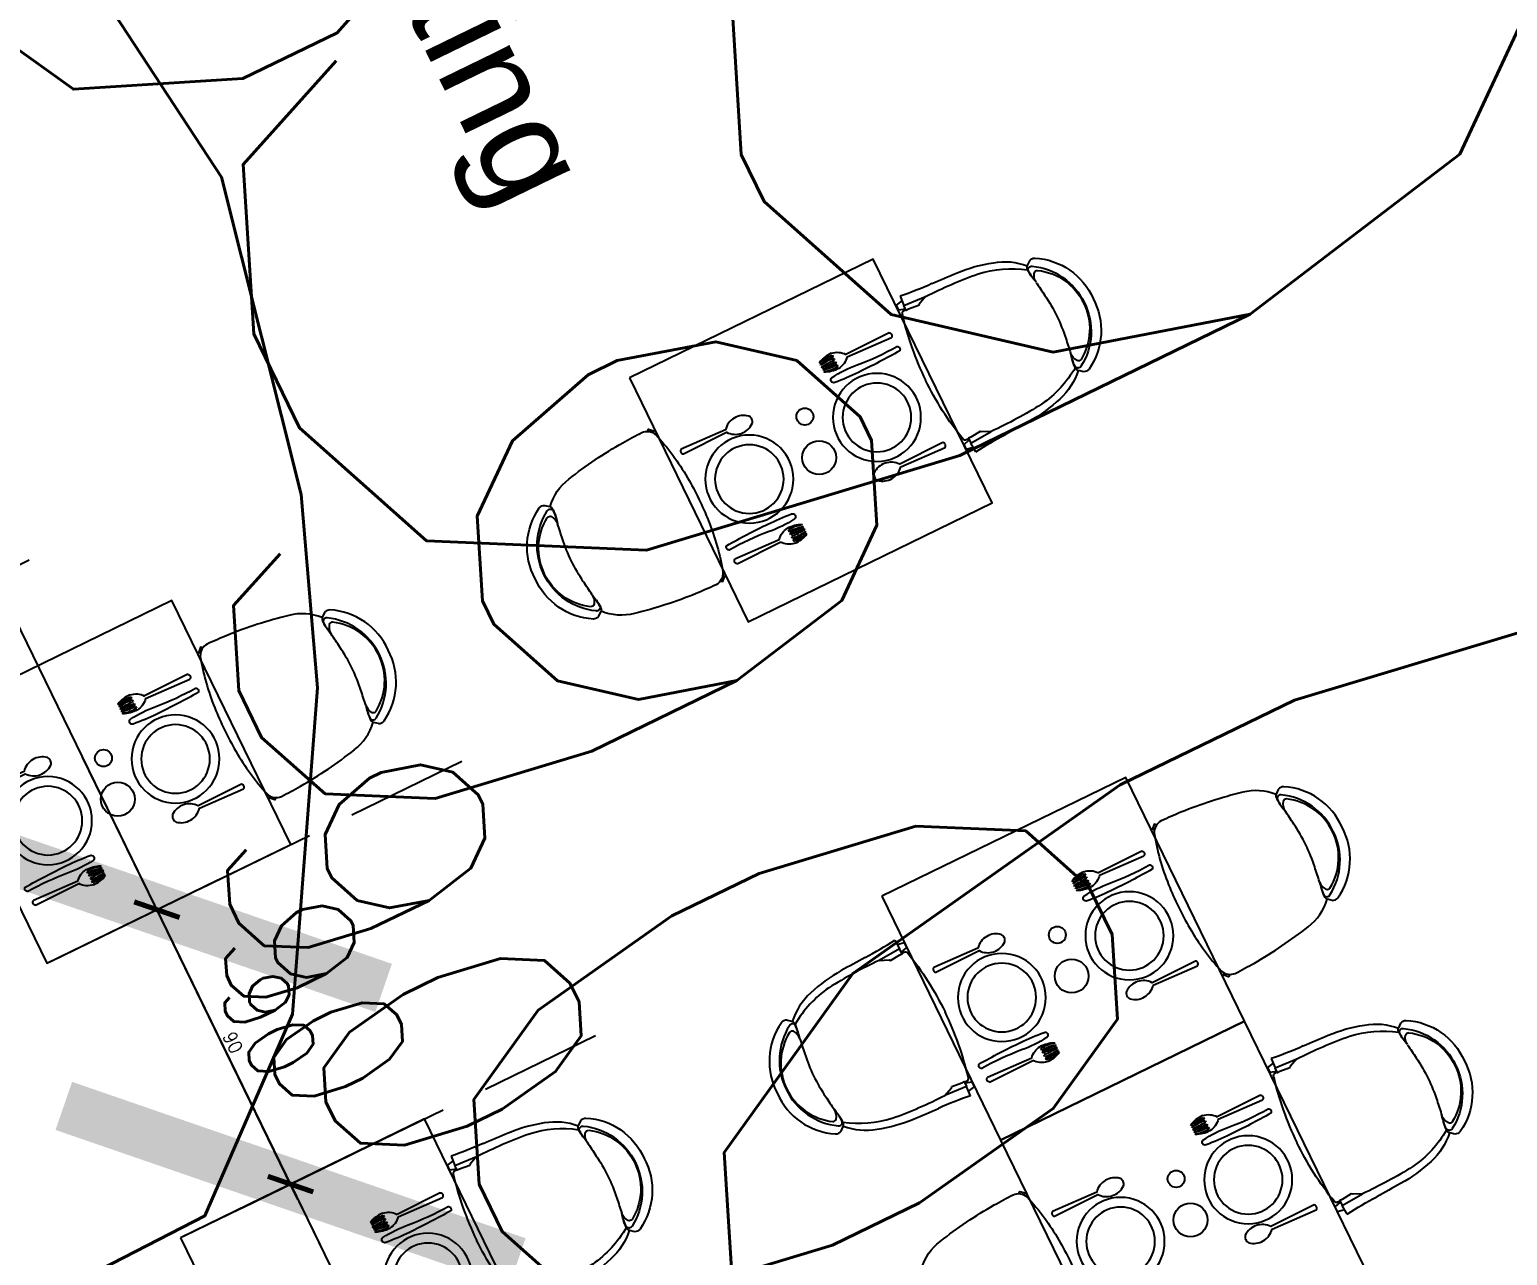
# Model space of a CAD drawing. Header units: millimetres. Extents: x 32582 to 41721, y -247935 to -234947.
# Drawn here: x 34596.9 to 35032.6, y -237676.2 to -237314.7 of the extents above; entities that cross this region are included whole.
import ezdxf

# ---------------------------------------------------------------- set-up
doc = ezdxf.new("R2010")
doc.units = ezdxf.units.MM
doc.header["$LTSCALE"] = 300
doc.header["$MEASUREMENT"] = 0
doc.linetypes.add('DASHDOT', pattern=[1, 0.5, -0.25, 0, -0.25])
doc.linetypes.add('DGN Style 4', pattern=[1.902655, 0.950733, -0.475367, 0.001188, -0.475367])
doc.layers.add('G-GRID_A', color=1, linetype='DGN Style 4', lineweight=0)
doc.layers.add('MINORTEXT', color=1, linetype='Continuous', lineweight=13)
for name, color, linetype in [('I-FURNITURE', 2, 'Continuous'), ('I-TXTDIM-GRID', 1, 'Continuous'), ('I-TXTDIM-GRID @ 1 (1)', 1, 'Continuous'), ('I-TXTDIM-GRID @ 1 (2)', 1, 'Continuous'), ('I-TXTDIM-GRID @ 10', 1, 'Continuous'), ('I-TXTDIM-GRID @ 100', 1, 'Continuous'), ('I-TXTDIM-GRID @ 20', 1, 'Continuous'), ('I-TXTDIM-GRID @ 5', 1, 'Continuous'), ('I-TXTDIM-GRID @ 50', 1, 'Continuous'), ('Szechuan Plan final plan$0$I-FURN', 1, 'Continuous')]:
    doc.layers.add(name, color=color, linetype=linetype)
doc.layers.add('LEASE LINE', color=7, linetype='DGN Style 4', lineweight=30, true_color=0xf60929)
doc.styles.add('HDI-ROMANS', font='romans.shx', dxfattribs={"width": 0.9})
doc.styles.add('MINORTEXT', font='arial.ttf', dxfattribs={"height": 0.36})
doc.dimstyles.new('HDI-DIM', dxfattribs={"dimscale": 100, "dimtxt": 2, "dimasz": 1, "dimexe": 1, "dimexo": 1, "dimgap": 1, "dimtad": 1, "dimdec": 0, "dimrnd": 5, "dimzin": 0, "dimdsep": 46, "dimtxsty": 'HDI-ROMANS', "dimblk": 'ARCHTICK', "dimcen": 1, "dimdle": 1, "dimclrd": 256, "dimclre": 256, "dimclrt": 7, "dimadec": 0, "dimazin": 0, "dimtfac": 1, "dimtdec": 0, "dimtix": 1, "dimtmove": 2, "dimatfit": 3, "dimfxl": 1, "dimtolj": 1, "dimtzin": 0, "dimlwd": -1, "dimlwe": -1, "dimarcsym": 0})

# ---------------------------------------------------------------- blocks, each defined once
blk = doc.blocks.new('_ArchTick')
at = {"color": 0, "linetype": 'ByBlock', "const_width": 0.15}
blk.add_lwpolyline([(-0.5, -0.5), (0.5, 0.5)], dxfattribs=at)
blk = doc.blocks.new('*D226')
at = {"layer": 'Defpoints', "color": 0, "transparency": 16777216}
for p in [(34422.48, -237682.3, -0.01), (34443.82, -237680.48, -0.01), (34432.67, -237802.31)]:
    blk.add_point(p, dxfattribs=at)
at = {"layer": 'I-TXTDIM-GRID', "linetype": 'DASHDOT', "transparency": 16777216}
for p, q in [((34430.94, -237781.94), (34441.13, -237901.95)), ((34452.28, -237780.13), (34462.47, -237900.14))]:
    blk.add_line(p, q, dxfattribs=at)
at = {"layer": 'I-TXTDIM-GRID', "transparency": 16777216}
for p, q in [((34454.01, -237800.49), (34553.65, -237792.04)), ((34454.01, -237800.49), (34432.67, -237802.31)), ((34432.67, -237802.31), (34333.03, -237810.77))]:
    blk.add_line(p, q, dxfattribs=at)
at = {"layer": 'I-TXTDIM-GRID', "transparency": 16777216, "xscale": 100, "yscale": 100, "zscale": 100}
for p, rotation in [((34454.01, -237800.49), 184.852746064015), ((34432.67, -237802.31), 4.852746064015021)]:
    blk.add_blockref('_ArchTick', p, dxfattribs=dict(at, rotation=rotation))
at = {"layer": 'I-TXTDIM-GRID', "color": 7, "transparency": 16777216, "insert": (34417.96, -237502.48), "char_height": 400, "attachment_point": 5, "rotation": 4.8527, "style": 'HDI-ROMANS'}
blk.add_mtext('\\A1;20', dxfattribs=at)
blk = doc.blocks.new('Szechuan Plan final plan$0$A$C6E7559BB')
at = {"layer": 'Szechuan Plan final plan$0$I-FURN'}
for p, q in [((-244.3, 90.6), (-242.3, 90.6)), ((-237, 90.6), (-234.6, 90.6)), ((-228.3, 90.6), (-225.2, 90.6)), ((-218.8, 90.6), (-216.4, 90.6)), ((-211.1, 90.6), (-209.1, 90.6)), ((-247.7, 42.1), (-241.1, 42.1)), ((-235.4, 42.1), (-230.2, 42.1)), ((-231.5, -157.9), (-229.9, 0.5)), ((-223.3, 42.1), (-218, 42.1)), ((-221.3, 0.7), (-214.6, -157.4)), ((-212.3, 42.1), (-205.8, 42.1))]:
    blk.add_line(p, q, dxfattribs=at)
for points in [[(-254.3, 42.1, -0.127139), (-244.3, 90.6, -5.704288)], [(-242.3, 90.6, 0.108023), (-247.7, 42.1, 0.108023)], [(-241.1, 42.1, -0.087751), (-237, 90.6)], [(-235.4, 42.1, -0.082168), (-234.6, 90.6)], [(-228.3, 90.6, 0.020221), (-230.2, 42.1, 0.036122)], [(-225.2, 90.6, -0.020221), (-223.3, 42.1, -0.036122)], [(-218, 42.1, 0.082168), (-218.8, 90.6)], [(-212.3, 42.1, 0.087751), (-216.4, 90.6)], [(-211.1, 90.6, -0.108023), (-205.8, 42.1, -0.108023)], [(-199.2, 42.1, 0.127139), (-209.1, 90.6, 5.704288)], [(-163.1, -162.7, 0.01574), (-159, -10, 0.021051), (-163.2, 74, 0.836419), (-182.2, 75.6, 0.057149), (-182.8, -17.5, -0.037914), (-180, -161, 0.573135), (-163.1, -162.7, -0.221551)]]:
    blk.add_lwpolyline(points, format="xyb", dxfattribs=at)
blk.add_lwpolyline([(177.8, -162.6, -0.278334), (169.2, -157.9), (170.8, 0.5, -0.425938), (159.4, 88.4, -0.191265), (172.8, 93.4, -0.191265), (186.3, 89.1, -0.425938), (179.4, 0.7), (186.1, -157.4, -0.278334)], format="xyb", close=True, dxfattribs=at)
for radius in [144.3, 112.5]:
    blk.add_circle((0, 0), radius, dxfattribs=at)
for centre, radius, start, end in [((-193.3, 49.9), 61.5, 187.3736, 233.5156), ((-260.3, 48.3), 61.5, 309.3546, 354.2009), ((-223.3, -153.1), 9.45, 210.1825, 272.3973), ((-223, -153.1), 9.45, 270.4729, 332.6877)]:
    blk.add_arc(centre, radius, start, end, dxfattribs=at)
blk = doc.blocks.new('*D233')
at = {"layer": 'Defpoints', "color": 0, "transparency": 16777216}
for p in [(34634.39, -237574.2), (34601.92, -237590.01, 0), (34641.33, -237670.93, 0)]:
    blk.add_point(p, dxfattribs=at)
at = {"layer": 'I-TXTDIM-GRID', "transparency": 16777216}
for p, q in [((34634.39, -237574.2), (34612.5, -237529.25)), ((34673.8, -237655.12), (34634.39, -237574.2)), ((34673.8, -237655.12), (34695.69, -237700.07))]:
    blk.add_line(p, q, dxfattribs=at)
at = {"layer": 'I-TXTDIM-GRID', "linetype": 'DASHDOT', "transparency": 16777216}
for p, q in [((34646.88, -237568.12), (34679.34, -237552.31)), ((34686.28, -237649.04), (34718.75, -237633.23))]:
    blk.add_line(p, q, dxfattribs=at)
at = {"layer": 'I-TXTDIM-GRID', "transparency": 16777216, "xscale": 50, "yscale": 50, "zscale": 50}
for p, rotation in [((34634.39, -237574.2), 295.9660409952203), ((34673.8, -237655.12), 115.9660409952203)]:
    blk.add_blockref('_ArchTick', p, dxfattribs=dict(at, rotation=rotation))
at = {"layer": 'I-TXTDIM-GRID', "color": 7, "transparency": 16777216, "insert": (34788.95, -237548.98), "char_height": 200, "attachment_point": 5, "rotation": 295.966, "style": 'HDI-ROMANS'}
blk.add_mtext('\\A1;90', dxfattribs=at)
blk = doc.blocks.new('*D234')
at = {"layer": 'Defpoints', "color": 0, "transparency": 16777216}
for p in [(34634.39, -237574.2), (34601.92, -237590.01, 0), (34641.33, -237670.93, 0)]:
    blk.add_point(p, dxfattribs=at)
at = {"layer": 'I-TXTDIM-GRID', "transparency": 16777216}
for p, q in [((34634.39, -237574.2), (34590.61, -237484.3)), ((34673.8, -237655.12), (34634.39, -237574.2)), ((34673.8, -237655.12), (34717.58, -237745.02))]:
    blk.add_line(p, q, dxfattribs=at)
at = {"layer": 'I-TXTDIM-GRID', "linetype": 'DASHDOT', "transparency": 16777216}
for p, q in [((34691.83, -237546.23), (34724.3, -237530.42)), ((34731.24, -237627.15), (34763.7, -237611.33))]:
    blk.add_line(p, q, dxfattribs=at)
at = {"layer": 'I-TXTDIM-GRID', "transparency": 16777216, "xscale": 100, "yscale": 100, "zscale": 100}
for p, rotation in [((34634.39, -237574.2), 295.9660409952203), ((34673.8, -237655.12), 115.9660409952203)]:
    blk.add_blockref('_ArchTick', p, dxfattribs=dict(at, rotation=rotation))
at = {"layer": 'I-TXTDIM-GRID', "color": 7, "transparency": 16777216, "insert": (34923.81, -237483.31), "char_height": 400, "attachment_point": 5, "rotation": 295.966, "style": 'HDI-ROMANS'}
blk.add_mtext('\\A1;90', dxfattribs=at)
blk = doc.blocks.new('*D235')
at = {"layer": 'Defpoints', "color": 0, "transparency": 16777216}
for p in [(34634.39, -237574.2), (34601.92, -237590.01, 0), (34641.33, -237670.93, 0)]:
    blk.add_point(p, dxfattribs=at)
at = {"layer": 'I-TXTDIM-GRID', "transparency": 16777216}
for p, q in [((34634.39, -237574.2), (34625.63, -237556.22)), ((34673.8, -237655.12), (34634.39, -237574.2)), ((34673.8, -237655.12), (34682.55, -237673.1))]:
    blk.add_line(p, q, dxfattribs=at)
at = {"layer": 'I-TXTDIM-GRID', "linetype": 'DASHDOT', "transparency": 16777216}
for p, q in [((34619.91, -237581.26), (34652.37, -237565.45)), ((34659.31, -237662.17), (34691.78, -237646.36))]:
    blk.add_line(p, q, dxfattribs=at)
at = {"layer": 'I-TXTDIM-GRID', "transparency": 16777216, "xscale": 20, "yscale": 20, "zscale": 20}
for p, rotation in [((34634.39, -237574.2), 295.9660409952203), ((34673.8, -237655.12), 115.9660409952203)]:
    blk.add_blockref('_ArchTick', p, dxfattribs=dict(at, rotation=rotation))
at = {"layer": 'I-TXTDIM-GRID', "color": 7, "transparency": 16777216, "insert": (34708.04, -237588.39), "char_height": 80, "attachment_point": 5, "rotation": 295.966, "style": 'HDI-ROMANS'}
blk.add_mtext('\\A1;90', dxfattribs=at)
blk = doc.blocks.new('*D236')
at = {"layer": 'Defpoints', "color": 0, "transparency": 16777216}
for p in [(34634.39, -237574.2), (34601.92, -237590.01, 0), (34641.33, -237670.93, 0)]:
    blk.add_point(p, dxfattribs=at)
at = {"layer": 'I-TXTDIM-GRID', "linetype": 'DASHDOT', "transparency": 16777216}
for p, q in [((34602.82, -237589.58), (34635.29, -237573.77)), ((34642.23, -237670.49), (34674.7, -237654.68))]:
    blk.add_line(p, q, dxfattribs=at)
at = {"layer": 'I-TXTDIM-GRID', "transparency": 16777216}
blk.add_line((34674.23, -237656.02), (34633.95, -237573.3), dxfattribs=at)
for p, rotation in [((34634.39, -237574.2), 115.9660409952203), ((34673.8, -237655.12), 295.9660409952203)]:
    blk.add_blockref('_ArchTick', p, dxfattribs=dict(at, rotation=rotation))
at = {"layer": 'I-TXTDIM-GRID', "color": 7, "transparency": 16777216, "insert": (34656.79, -237613.35), "char_height": 4, "attachment_point": 5, "rotation": 295.966, "style": 'HDI-ROMANS'}
blk.add_mtext('\\A1;90', dxfattribs=at)
blk = doc.blocks.new('*D237')
at = {"layer": 'Defpoints', "color": 0, "transparency": 16777216}
for p in [(34634.39, -237574.2), (34601.92, -237590.01, 0), (34641.33, -237670.93, 0)]:
    blk.add_point(p, dxfattribs=at)
at = {"layer": 'I-TXTDIM-GRID', "transparency": 16777216}
blk.add_line((34678.17, -237664.11), (34630.01, -237565.21), dxfattribs=at)
at = {"layer": 'I-TXTDIM-GRID', "linetype": 'DASHDOT', "transparency": 16777216}
for p, q in [((34610.92, -237585.64), (34643.38, -237569.82)), ((34650.32, -237666.55), (34682.79, -237650.74))]:
    blk.add_line(p, q, dxfattribs=at)
at = {"layer": 'I-TXTDIM-GRID', "transparency": 16777216, "xscale": 10, "yscale": 10, "zscale": 10}
for p, rotation in [((34634.39, -237574.2), 115.9660409952203), ((34673.8, -237655.12), 295.9660409952203)]:
    blk.add_blockref('_ArchTick', p, dxfattribs=dict(at, rotation=rotation))
at = {"layer": 'I-TXTDIM-GRID', "color": 7, "transparency": 16777216, "insert": (34681.06, -237601.53), "char_height": 40, "attachment_point": 5, "rotation": 295.966, "style": 'HDI-ROMANS'}
blk.add_mtext('\\A1;90', dxfattribs=at)
blk = doc.blocks.new('*D238')
at = {"layer": 'Defpoints', "color": 0, "transparency": 16777216}
for p in [(34634.39, -237574.2), (34601.92, -237590.01, 0), (34641.33, -237670.93, 0)]:
    blk.add_point(p, dxfattribs=at)
at = {"layer": 'I-TXTDIM-GRID', "transparency": 16777216}
blk.add_line((34675.99, -237659.61), (34632.2, -237569.71), dxfattribs=at)
at = {"layer": 'I-TXTDIM-GRID', "linetype": 'DASHDOT', "transparency": 16777216}
for p, q in [((34606.42, -237587.82), (34638.89, -237572.01)), ((34645.83, -237668.74), (34678.29, -237652.93))]:
    blk.add_line(p, q, dxfattribs=at)
at = {"layer": 'I-TXTDIM-GRID', "transparency": 16777216, "xscale": 5, "yscale": 5, "zscale": 5}
for p, rotation in [((34634.39, -237574.2), 115.9660409952203), ((34673.8, -237655.12), 295.9660409952203)]:
    blk.add_blockref('_ArchTick', p, dxfattribs=dict(at, rotation=rotation))
at = {"layer": 'I-TXTDIM-GRID', "color": 7, "transparency": 16777216, "insert": (34667.58, -237608.09), "char_height": 20, "attachment_point": 5, "rotation": 295.966, "style": 'HDI-ROMANS'}
blk.add_mtext('\\A1;90', dxfattribs=at)
blk = doc.blocks.new('*D239')
at = {"layer": 'Defpoints', "color": 0, "transparency": 16777216}
for p in [(34634.39, -237574.2), (34601.92, -237590.01, 0), (34641.33, -237670.93, 0)]:
    blk.add_point(p, dxfattribs=at)
at = {"layer": 'I-TXTDIM-GRID', "linetype": 'DASHDOT', "transparency": 16777216}
for p, q in [((34602.82, -237589.58), (34635.29, -237573.77)), ((34642.23, -237670.49), (34674.7, -237654.68))]:
    blk.add_line(p, q, dxfattribs=at)
at = {"layer": 'I-TXTDIM-GRID', "transparency": 16777216}
blk.add_line((34674.23, -237656.02), (34633.95, -237573.3), dxfattribs=at)
for p, rotation in [((34634.39, -237574.2), 115.9660409952203), ((34673.8, -237655.12), 295.9660409952203)]:
    blk.add_blockref('_ArchTick', p, dxfattribs=dict(at, rotation=rotation))
at = {"layer": 'I-TXTDIM-GRID', "color": 7, "transparency": 16777216, "insert": (34656.79, -237613.35), "char_height": 4, "attachment_point": 5, "rotation": 295.966, "style": 'HDI-ROMANS'}
blk.add_mtext('\\A1;90', dxfattribs=at)
blk = doc.blocks.new('*D242')
at = {"layer": 'Defpoints', "color": 0, "transparency": 16777216}
for p in [(34537.14, -237576.99, 0), (34373.1, -237580), (34403, -237641.38, 0)]:
    blk.add_point(p, dxfattribs=at)
at = {"layer": 'I-TXTDIM-GRID', "linetype": 'DASHDOT', "transparency": 16777216}
for p, q in [((34493.35, -237487.09), (34463.09, -237424.94)), ((34359.21, -237551.48), (34329.32, -237490.09))]:
    blk.add_line(p, q, dxfattribs=at)
at = {"layer": 'I-TXTDIM-GRID', "transparency": 16777216}
for p, q in [((34506.87, -237514.85), (34596.78, -237471.07)), ((34506.87, -237514.85), (34373.1, -237580)), ((34373.1, -237580), (34283.2, -237623.78))]:
    blk.add_line(p, q, dxfattribs=at)
at = {"layer": 'I-TXTDIM-GRID', "transparency": 16777216, "xscale": 100, "yscale": 100, "zscale": 100}
for p, rotation in [((34506.87, -237514.85), 205.9660409952203), ((34373.1, -237580), 25.96604099522032)]:
    blk.add_blockref('_ArchTick', p, dxfattribs=dict(at, rotation=rotation))
at = {"layer": 'I-TXTDIM-GRID', "color": 7, "transparency": 16777216, "insert": (34308.64, -237277.71), "char_height": 400, "attachment_point": 5, "rotation": 25.966, "style": 'HDI-ROMANS'}
blk.add_mtext('\\A1;600', dxfattribs=at)
blk = doc.blocks.new('A$C2F5B72BF')
at = {"layer": 'I-FURNITURE', "color": 1}
for p, q in [((120.5, 432, 4935.8), (131.8, 422.8, 4935.8)), ((120.5, 68.3, 4935.8), (131.8, 77.5, 4935.8))]:
    blk.add_line(p, q, dxfattribs=at)
at = {"layer": 'I-FURNITURE', "color": 1, "elevation": 4935.8}
for points in [[(488, 495.6), (493.8, 500.3), (504.7, 489.7), (500.9, 484.9)], [(488, 4.6), (493.8, 0), (504.7, 10.6), (500.9, 15.4)]]:
    blk.add_lwpolyline(points, dxfattribs=at)
at = {"layer": 'I-FURNITURE', "color": 1}
for centre, radius, start, end in [((498.8, -827.1, 4935.8), 1327.7, 93.9233, 102.1987), ((581.4, -2895.6, 4935.8), 3397.5, 91.8502, 92.926), ((469.6, 460.7, 4935.8), 39.5, 23.2352, 86.9116), ((248.8, 317.9, 4935.8), 155.7, 101.2893, 138.1978), ((-190.4, 269.3, 4935.8), 726.4, 4.0837, 16.5499), ((199.7, 257.9, 4935.8), 199.8, 119.2053, 182.2334), ((219.6, 251.8, 4935.8), 190.8, 121.5731, 180.4865), ((203.1, 251, 4935.8), 172.1, 122.4507, 180.2799), ((111, 414.5, 4935.8), 19.9, 61.5968, 116.3596), ((115.5, 387.3, 4935.8), 10.1, 43.3648, 118.0979), ((125.7, 406.2, 4935.8), 10.1, 3.3248, 126.1048), ((91.7, 371, 4935.8), 38.9, 353.2323, 36.7924), ((-34.7, 409.1, 4935.8), 170.4, 345.4879, 359.2069), ((118.4, 410.3, 4935.8), 18.3, 357.4371, 42.9822), ((-13, 413, 4935.8), 149.6, 349.2308, 358.6562), ((3201.5, -84, 4935.8), 3104, 171.6575, 172.5155), ((732.4, 241, 4935.8), 613.7, 172.571, 179.1493), ((-353.8, 256.9, 4935.8), 890.3, 359.5641, 4.1325), ((199.7, 242.4, 4935.8), 199.8, 177.7666, 240.7947), ((219.6, 248.5, 4935.8), 190.8, 179.5135, 238.4269), ((203.1, 249.3, 4935.8), 172.1, 179.7201, 237.5493), ((732.4, 259.3, 4935.8), 613.7, 180.8507, 187.429), ((-353.8, 243.4, 4935.8), 890.3, 355.8675, 0.4359), ((3201.5, 584.2, 4935.8), 3104, 187.4845, 188.3425), ((-190.4, 230.9, 4935.8), 726.4, 343.4501, 355.9163), ((91.7, 129.3, 4935.8), 38.9, 323.2076, 6.7677), ((-34.7, 91.2, 4935.8), 170.4, 0.7931, 14.5121), ((115.5, 113, 4935.8), 10.1, 241.9021, 316.6352), ((125.7, 94.1, 4935.8), 10.1, 233.8952, 356.6752), ((118.4, 90, 4935.8), 18.3, 317.0178, 2.5629), ((-13, 87.3, 4935.8), 149.6, 1.3438, 10.7692), ((111, 85.8, 4935.8), 19.9, 243.6404, 298.4032), ((248.8, 182.4, 4935.8), 155.7, 221.8022, 258.7107), ((498.8, 1327.4, 4935.8), 1327.7, 257.8013, 266.0767), ((581.4, 3395.9, 4935.8), 3397.5, 267.074, 268.1498), ((469.6, 39.6, 4935.8), 39.5, 273.0884, 336.7648)]:
    blk.add_arc(centre, radius, start, end, dxfattribs=at)
blk = doc.blocks.new('A$C2D581D8F')
at = {"layer": 'I-FURNITURE', "color": 1}
for p, q in [((429.3, 436.9, 4935.8), (418, 427.6, 4935.8)), ((429.3, 73.1, 4935.8), (418, 82.3, 4935.8))]:
    blk.add_line(p, q, dxfattribs=at)
at = {"layer": 'I-FURNITURE', "color": 1, "elevation": 4935.8}
for points in [[(40, 495.2), (19, 491.4), (19, 475.8), (39, 469.8)], [(108, 476.3), (81, 464.6), (78.3, 461.7), (46.6, 464.6), (38.9, 464.7), (39.1, 480.4)], [(40.8, 510), (39.1, 480.4), (108, 476.3)], [(108, 33.7), (81, 45.4), (78.3, 48.3), (46.6, 45.4), (38.9, 45.3), (39.1, 29.6)], [(40, 14.8), (19, 18.6), (19, 34.2), (39, 40.2)], [(40.8, 0), (39.1, 29.6), (108, 33.7)]]:
    blk.add_lwpolyline(points, dxfattribs=at)
for points in [[(39, 466.4), (30.9, 466.2, 0.340335), (23.4, 460.6, 0.05597), (0, 255, -0.183171)], [(39, 43.6), (30.9, 43.7, -0.340335), (23.4, 49.4, -0.05597), (0, 255, 0.183171)]]:
    blk.add_lwpolyline(points, format="xyb", dxfattribs=at)
at = {"layer": 'I-FURNITURE', "color": 1}
for centre, radius, start, end in [((177.1, 1637.7, 4935.8), 1135.9, 263.1108, 268.2217), ((-46.8, -4073.8, 4935.8), 4580, 86.6352, 87.6399), ((199.3, 60.4, 4935.8), 438.5, 72.4558, 87.0328), ((133.1, -864, 4935.8), 1340.5, 83.8391, 91.073), ((225.4, 135.7, 4935.8), 337, 56.1438, 81.2053), ((279.1, 295.6, 4935.8), 190.3, 43.4899, 73.9963), ((438.8, 419.3, 4935.8), 19.9, 63.6404, 118.4032), ((350.1, 262.8, 4935.8), 199.8, 357.7666, 60.7947), ((431.4, 415.2, 4935.8), 18.3, 137.0178, 182.5629), ((562.7, 417.9, 4935.8), 149.6, 181.3438, 190.7692), ((424.1, 411, 4935.8), 10.1, 53.8952, 176.6752), ((584.5, 414, 4935.8), 170.4, 180.7931, 194.5121), ((458.1, 375.8, 4935.8), 38.9, 143.2076, 186.7677), ((434.3, 392.2, 4935.8), 10.1, 61.9021, 136.6352), ((330.2, 256.6, 4935.8), 190.8, 359.5135, 58.4269), ((346.7, 255.8, 4935.8), 172.1, 359.7201, 57.5493), ((-2651.7, -79.1, 4935.8), 3104, 7.4845, 8.3425), ((-182.6, 245.9, 4935.8), 613.7, 0.8507, 7.429), ((-182.6, 264.1, 4935.8), 613.7, 352.571, 359.1493), ((330.2, 253.4, 4935.8), 190.8, 301.5731, 0.4865), ((346.7, 254.2, 4935.8), 172.1, 302.4507, 0.2799), ((350.1, 247.2, 4935.8), 199.8, 299.2053, 2.2334), ((-2651.7, 589.1, 4935.8), 3104, 351.6575, 352.5155), ((584.5, 96, 4935.8), 170.4, 165.4879, 179.2069), ((458.1, 134.1, 4935.8), 38.9, 173.2323, 216.7924), ((225.4, 374.2, 4935.8), 337, 278.7947, 303.8562), ((562.7, 92.1, 4935.8), 149.6, 169.2308, 178.6562), ((431.4, 94.8, 4935.8), 18.3, 177.4371, 222.9822), ((424.1, 99, 4935.8), 10.1, 183.3248, 306.1048), ((434.3, 117.8, 4935.8), 10.1, 223.3648, 298.0979), ((279.1, 214.4, 4935.8), 190.3, 286.0037, 316.5101), ((438.8, 90.7, 4935.8), 19.9, 241.5968, 296.3596), ((177.1, -1127.7, 4935.8), 1135.9, 91.7783, 96.8892), ((133.1, 1374, 4935.8), 1340.5, 268.927, 276.1609), ((-46.8, 4583.8, 4935.8), 4580, 272.3601, 273.3648), ((199.3, 449.6, 4935.8), 438.5, 272.9672, 287.5442)]:
    blk.add_arc(centre, radius, start, end, dxfattribs=at)
blk = doc.blocks.new('*U272')
at = {"layer": 'I-TXTDIM-GRID @ 100'}
dim = blk.add_aligned_dim(p1=(34443.82, -237680.48, -0.01), p2=(34422.48, -237682.3, -0.01), distance=120.44, dimstyle='HDI-DIM', override={"dimscale": 100, "dimtxt": 4, "dimtix": 1, "dimtofl": 1, "dimtmove": 2, "dimatfit": 3}, dxfattribs=at)
dim.commit()
dim.dimension.update_dxf_attribs({"geometry": '*D226', "text_midpoint": (34417.96, -237502.48)})
blk = doc.blocks.new('*U273')
at = {"layer": 'I-TXTDIM-GRID @ 1 (1)'}
dim = blk.add_linear_dim(base=(34634.39, -237574.2), p1=(34641.33, -237670.93, 0), p2=(34601.92, -237590.01, 0), angle=295.966, dimstyle='HDI-DIM', override={"dimscale": 1, "dimtxt": 4, "dimtix": 1, "dimtofl": 1, "dimtmove": 2, "dimatfit": 3}, dxfattribs=at)
dim.commit()
dim.dimension.update_dxf_attribs({"geometry": '*D236', "text_midpoint": (34656.79, -237613.35)})
at = {"layer": 'I-TXTDIM-GRID @ 1 (2)'}
dim = blk.add_linear_dim(base=(34634.39, -237574.2), p1=(34641.33, -237670.93, 0), p2=(34601.92, -237590.01, 0), angle=295.966, dimstyle='HDI-DIM', override={"dimscale": 1, "dimtxt": 4, "dimtix": 1, "dimtofl": 1, "dimtmove": 2, "dimatfit": 3}, dxfattribs=at)
dim.commit()
dim.dimension.update_dxf_attribs({"geometry": '*D239', "text_midpoint": (34656.79, -237613.35)})
at = {"layer": 'I-TXTDIM-GRID @ 10'}
dim = blk.add_linear_dim(base=(34634.39, -237574.2), p1=(34641.33, -237670.93, 0), p2=(34601.92, -237590.01, 0), angle=295.966, dimstyle='HDI-DIM', override={"dimscale": 10, "dimtxt": 4, "dimtix": 1, "dimtofl": 1, "dimtmove": 2, "dimatfit": 3}, dxfattribs=at)
dim.commit()
dim.dimension.update_dxf_attribs({"geometry": '*D237', "text_midpoint": (34681.06, -237601.53)})
at = {"layer": 'I-TXTDIM-GRID @ 100'}
dim = blk.add_linear_dim(base=(34634.39, -237574.2), p1=(34641.33, -237670.93, 0), p2=(34601.92, -237590.01, 0), angle=295.966, dimstyle='HDI-DIM', override={"dimscale": 100, "dimtxt": 4, "dimtix": 1, "dimtofl": 1, "dimtmove": 2, "dimatfit": 3}, dxfattribs=at)
dim.commit()
dim.dimension.update_dxf_attribs({"geometry": '*D234', "text_midpoint": (34923.81, -237483.31)})
at = {"layer": 'I-TXTDIM-GRID @ 20'}
dim = blk.add_linear_dim(base=(34634.39, -237574.2), p1=(34641.33, -237670.93, 0), p2=(34601.92, -237590.01, 0), angle=295.966, dimstyle='HDI-DIM', override={"dimscale": 20, "dimtxt": 4, "dimtix": 1, "dimtofl": 1, "dimtmove": 2, "dimatfit": 3}, dxfattribs=at)
dim.commit()
dim.dimension.update_dxf_attribs({"geometry": '*D235', "text_midpoint": (34708.04, -237588.39)})
at = {"layer": 'I-TXTDIM-GRID @ 5'}
dim = blk.add_linear_dim(base=(34634.39, -237574.2), p1=(34641.33, -237670.93, 0), p2=(34601.92, -237590.01, 0), angle=295.966, dimstyle='HDI-DIM', override={"dimscale": 5, "dimtxt": 4, "dimtix": 1, "dimtofl": 1, "dimtmove": 2, "dimatfit": 3}, dxfattribs=at)
dim.commit()
dim.dimension.update_dxf_attribs({"geometry": '*D238', "text_midpoint": (34667.58, -237608.09)})
at = {"layer": 'I-TXTDIM-GRID @ 50'}
dim = blk.add_linear_dim(base=(34634.39, -237574.2), p1=(34641.33, -237670.93, 0), p2=(34601.92, -237590.01, 0), angle=295.966, dimstyle='HDI-DIM', override={"dimscale": 50, "dimtxt": 4, "dimtix": 1, "dimtofl": 1, "dimtmove": 2, "dimatfit": 3}, dxfattribs=at)
dim.commit()
dim.dimension.update_dxf_attribs({"geometry": '*D233', "text_midpoint": (34788.95, -237548.98)})
blk = doc.blocks.new('*U274')
at = {"layer": 'I-TXTDIM-GRID @ 100'}
dim = blk.add_linear_dim(base=(34373.1, -237580), p1=(34537.14, -237576.99, 0), p2=(34403, -237641.38, 0), angle=205.966, text='600', dimstyle='HDI-DIM', override={"dimscale": 100, "dimtxt": 4, "dimtix": 1, "dimtofl": 1, "dimtmove": 2, "dimatfit": 3}, dxfattribs=at)
dim.commit()
dim.dimension.update_dxf_attribs({"geometry": '*D242', "text_midpoint": (34308.64, -237277.71)})

msp = doc.modelspace()

# ---------------------------------------------------------------- linework, layer by layer
at = {"layer": 'G-GRID_A'}
msp.add_arc((36396.63, -242207.46), 5341, 84.38848, 123.13815, dxfattribs=at)
at = {"layer": 'I-FURNITURE', "color": 1, "elevation": -0.01}
msp.add_lwpolyline([(36406.75, -238012.99), (36634.69, -238481.66), (36501.7, -238546.45), (36498.82, -238627.92, 0.115658), (34878.63, -238961.62), (34815.11, -238823.04), (35001.39, -238733.62), (34800.66, -238315.46), (34739.29, -238344.61), (34378.68, -237590.72), (34222.21, -237665.83), (34132.02, -237477.95), (34191.82, -237432.17), (34141.84, -237367.04, -0.077981), (35876.36, -236466.09), (36085.71, -236895.95), (35908.06, -236982.46), (36042.51, -237264.58), (35968.45, -237300.6), (36101.86, -237574.88), (36176.05, -237538.79), (36332.36, -237860.13)], format="xyb", dxfattribs=at)
at = {"layer": 'I-FURNITURE', "elevation": 0}
for points in [[(34773.68, -237417.39), (34808.71, -237489.31), (34880.63, -237454.28), (34845.6, -237382.36)], [(34566.9, -237518.09), (34601.92, -237590.01), (34673.85, -237554.99), (34638.82, -237483.06)], [(34848.11, -237570.23), (34883.14, -237642.15), (34955.06, -237607.12), (34920.04, -237535.2)], [(34883.14, -237642.15), (34918.17, -237714.07), (34990.09, -237679.05), (34955.06, -237607.12)], [(34641.33, -237670.93), (34676.36, -237742.85), (34748.28, -237707.83), (34713.25, -237635.9)]]:
    msp.add_lwpolyline(points, close=True, dxfattribs=at)
at = {"layer": 'I-FURNITURE', "color": 2}
for centre, radius in [((34825.42, -237428.81, 0), 2.5), ((34829.65, -237440.93, 0), 5), ((34618.64, -237529.51, 0), 2.5), ((34622.86, -237541.64, 0), 5), ((34899.85, -237581.65, 0), 2.5), ((34904.08, -237593.77, 0), 5), ((34934.88, -237653.57, 0), 2.5), ((34939.11, -237665.7, 0), 5)]:
    msp.add_circle(centre, radius, dxfattribs=at)
at = {"layer": 'LEASE LINE'}
msp.add_lwpolyline([(34139.03, -237374.98, -0.081031), (35883.55, -236463.71), (36095.73, -236899.41), (35915.84, -236987.02), (36052.65, -237267.95), (35978.47, -237304.07), (36105.33, -237564.85), (36172.75, -237532.05)], format="xyb", dxfattribs=at)

# ---------------------------------------------------------------- block references
at = {"layer": 'I-FURNITURE', "color": 2, "extrusion": (0, 0, -1), "zscale": -0.08999999999999997}
for p, xscale, yscale, rotation in [((-34846.67, -237429.06, 0), 0.08999999999700711, 0.08999999999700711, 243.9503431782087), ((-34809.05, -237447.26, 0), 0.08999999999700715, 0.08999999999700715, 63.9503431782088), ((-34639.88, -237529.77, 0), 0.08999999999700711, 0.08999999999700711, 243.9503431782087), ((-34602.27, -237547.96, 0), 0.08999999999700715, 0.08999999999700715, 63.9503431782088), ((-34921.1, -237581.9, 0), 0.08999999999700711, 0.08999999999700711, 243.9503431782087), ((-34883.49, -237600.1, 0), 0.08999999999700715, 0.08999999999700715, 63.9503431782088), ((-34956.12, -237653.83, 0), 0.08999999999700711, 0.08999999999700711, 243.9503431782087), ((-34918.51, -237672.02, 0), 0.08999999999700715, 0.08999999999700715, 63.9503431782088), ((-34714.32, -237682.61, 0), 0.08999999999700711, 0.08999999999700711, 243.9503431782087)]:
    msp.add_blockref('Szechuan Plan final plan$0$A$C6E7559BB', p, dxfattribs=dict(at, xscale=xscale, yscale=yscale, rotation=rotation))
at = {"layer": 'I-TXTDIM-GRID'}
for name in ['*U274', '*U273', '*U272']:
    msp.add_blockref(name, (0, 0), dxfattribs=at)
at = {"layer": 'I-TXTDIM-GRID', "yscale": 0.1, "zscale": 0.1}
for name, p, xscale, rotation in [('A$C2D581D8F', (34849.81, -237395.13, 0), -0.1, 205.9660409952173), ('A$C2F5B72BF', (34734.95, -237454.12, 0), -0.1, 205.966040995228), ('A$C2F5B72BF', (34691.62, -237475.22, 0), 0.1, 205.9660409952175), ('A$C2F5B72BF', (34972.84, -237527.36, 0), 0.1, 205.9660409952175), ('A$C2D581D8F', (34855.58, -237581.41, 0), 0.1, 205.9660409952282), ('A$C2D581D8F', (34959.27, -237619.9, 0), -0.1, 205.9660409952173), ('A$C2D581D8F', (34717.46, -237648.68, 0), -0.1, 205.9660409952122), ('A$C2F5B72BF', (34844.41, -237678.88, 0), -0.1, 205.966040995228)]:
    msp.add_blockref(name, p, dxfattribs=dict(at, xscale=xscale, rotation=rotation))

# ---------------------------------------------------------------- texts
at = {"layer": 'MINORTEXT', "insert": (34686.23, -237196.38), "char_height": 30, "attachment_point": 1, "rotation": 295.966, "style": 'MINORTEXT'}
msp.add_mtext('8 Seating', dxfattribs=at)

doc.saveas('drawing.dxf')
